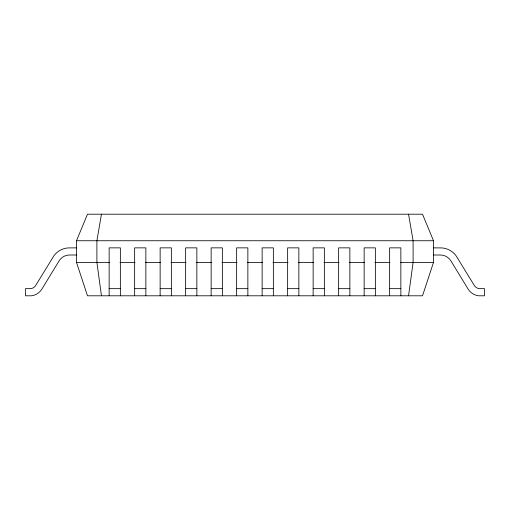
<?xml version="1.0" encoding="UTF-8"?>
<svg xmlns="http://www.w3.org/2000/svg" width="510" height="510" viewBox="0 0 510 510"><rect width="100%" height="100%" fill="white"/><g stroke="black" fill="none" stroke-linecap="round" stroke-linejoin="round"><path stroke-width="0.76" d="M408.548 295.8L413.1 262.401L413.1 240.745L408.548 214.2M101.452 214.2L96.9 240.745L96.9 262.401L101.452 295.8M433.5 262.401L422.509 295.8L87.49 295.8L76.5 262.401L76.5 240.745L87.49 214.2L422.509 214.2L433.5 240.745L433.5 262.401L400.356 262.401M76.5 240.745L433.5 240.745M76.5 247.86L67.932 247.924A19.456 19.456 0 0 0 53.901 255.803L35.528 285.747A7.242 7.242 0 0 1 31.072 288.622L25.5 288.66L25.5 295.8L31.416 295.8A14.388 14.388 0 0 0 41.928 289.017L59.077 260.897A12.31 12.31 0 0 1 69.589 255L76.5 255M433.5 247.86L442.068 247.924A19.456 19.456 0 0 1 456.099 255.803L474.472 285.747A7.242 7.242 0 0 0 478.928 288.622L484.5 288.66L484.5 295.8L478.584 295.8A14.388 14.388 0 0 1 468.072 289.017L450.923 260.897A12.31 12.31 0 0 0 440.411 255L433.5 255M76.5 262.401L109.644 262.401M119.997 262.401L135.131 262.401M145.484 262.401L160.618 262.401M170.971 262.401L186.105 262.401M196.458 262.401L211.593 262.401M221.946 262.401L237.08 262.401M247.433 262.401L262.567 262.401M272.92 262.401L288.054 262.401M298.407 262.401L313.542 262.401M323.895 262.401L339.029 262.401M349.382 262.401L364.516 262.401M374.869 262.401L390.003 262.401M109.14 288.66L120.36 288.66M134.64 288.66L145.86 288.66M160.14 288.66L171.36 288.66M185.64 288.66L196.86 288.66M211.14 288.66L222.36 288.66M236.64 288.66L247.86 288.66M262.14 288.66L273.36 288.66M287.64 288.66L298.86 288.66M313.14 288.66L324.36 288.66M338.64 288.66L349.86 288.66M364.14 288.66L375.36 288.66M389.64 288.66L400.86 288.66M400.86 295.8L400.86 247.86L389.64 247.86L389.64 295.8M375.36 295.8L375.36 247.86L364.14 247.86L364.14 295.8M349.86 295.8L349.86 247.86L338.64 247.86L338.64 295.8M324.36 295.8L324.36 247.86L313.14 247.86L313.14 295.8M298.86 295.8L298.86 247.86L287.64 247.86L287.64 295.8M273.36 295.8L273.36 247.86L262.14 247.86L262.14 295.8M247.86 295.8L247.86 247.86L236.64 247.86L236.64 295.8M222.36 295.8L222.36 247.86L211.14 247.86L211.14 295.8M196.86 295.8L196.86 247.86L185.64 247.86L185.64 295.8M171.36 295.8L171.36 247.86L160.14 247.86L160.14 295.8M145.86 295.8L145.86 247.86L134.64 247.86L134.64 295.8M120.36 295.8L120.36 247.86L109.14 247.86L109.14 295.8"/></g></svg>
